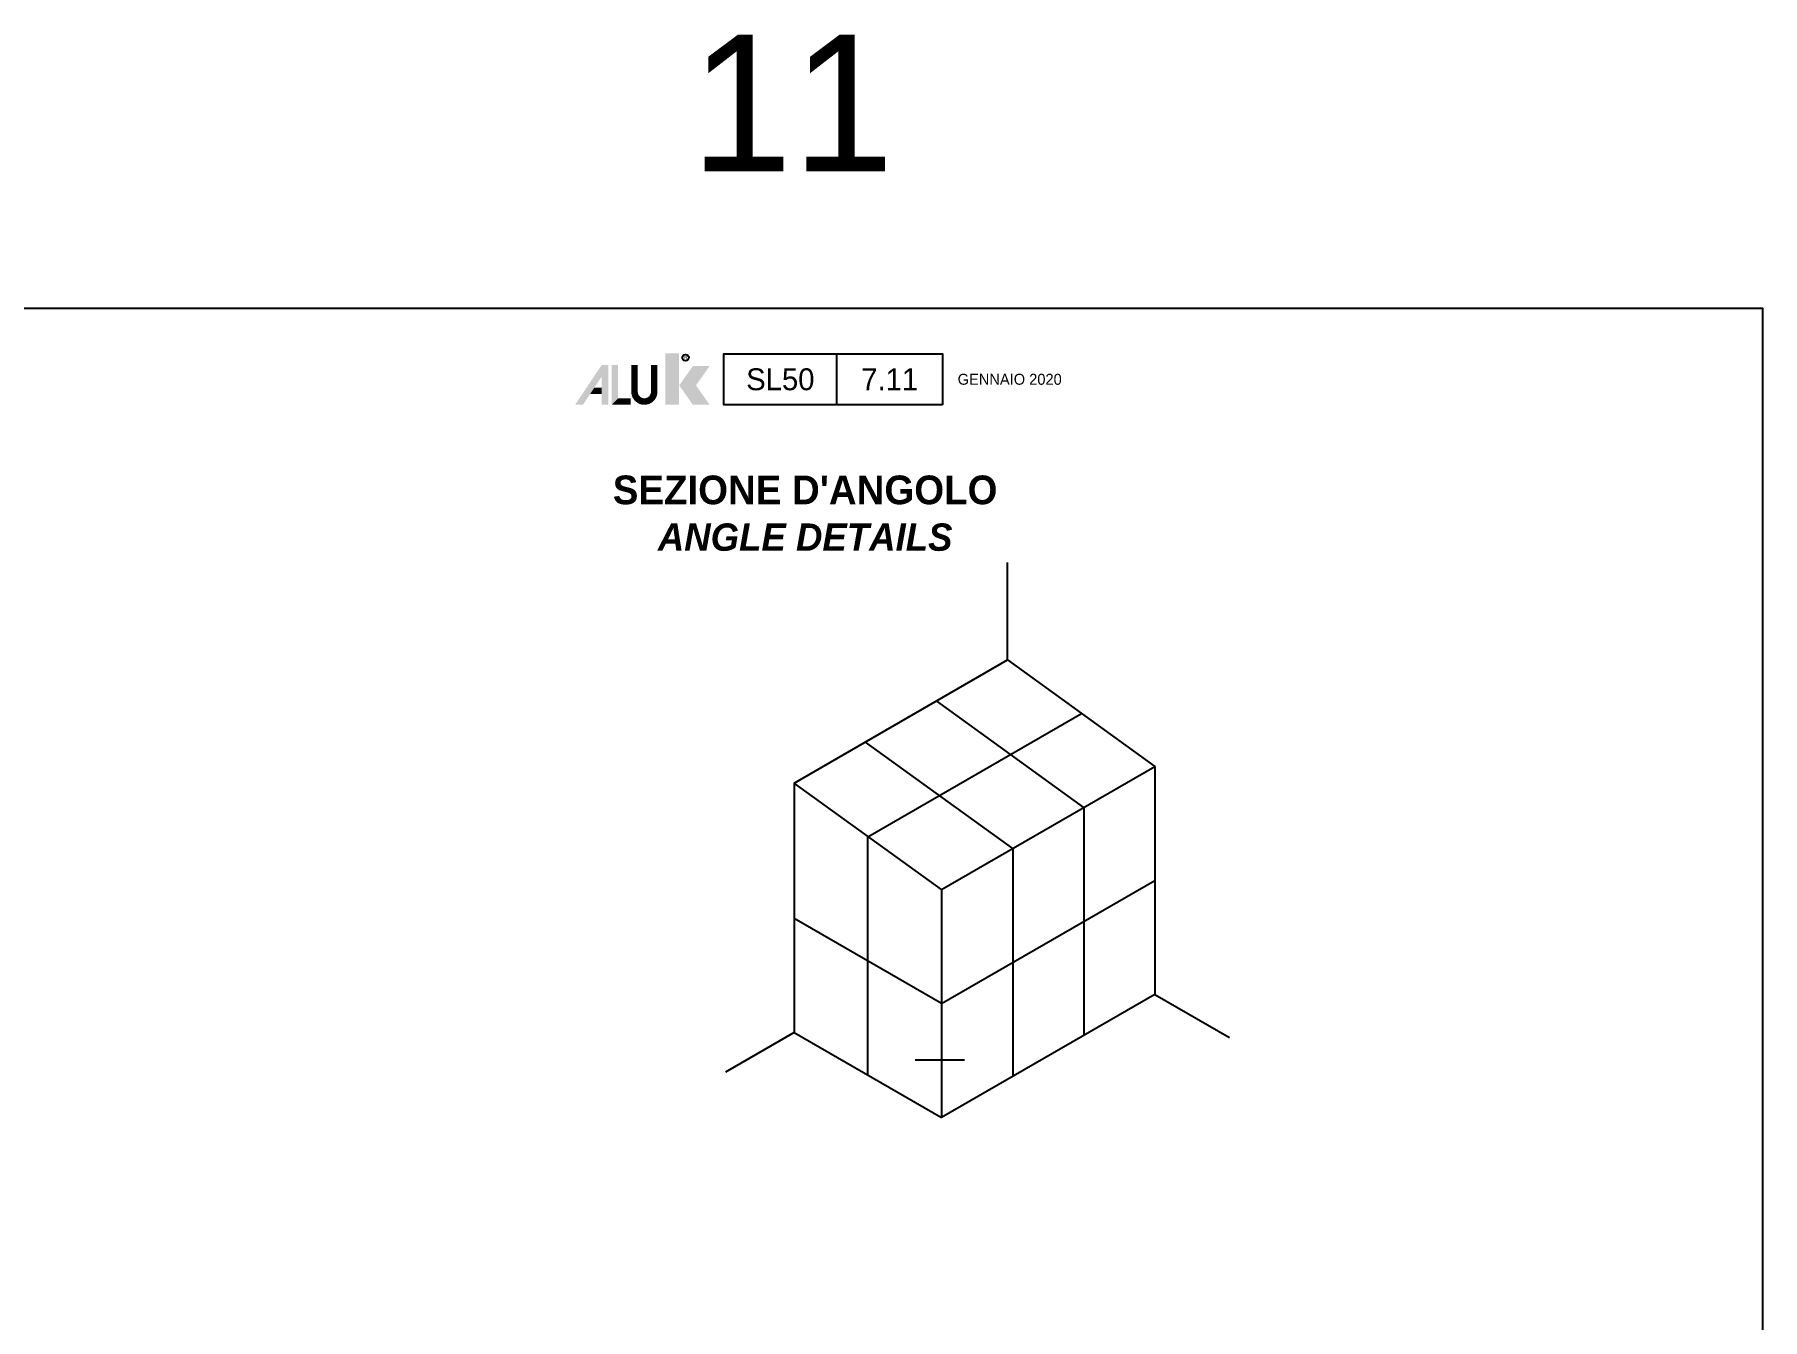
# Model space of a CAD drawing. Header units: millimetres. Extents: x -153 to 2280, y 0 to 724.
# Drawn here: x 20.5 to 210, y 186.1 to 327 of the extents above; entities that cross this region are included whole.
import ezdxf
from ezdxf.enums import TextEntityAlignment as Align

# ---------------------------------------------------------------- set-up
doc = ezdxf.new("R2010")
doc.units = ezdxf.units.MM
doc.header["$LTSCALE"] = 0.025
doc.header["$MEASUREMENT"] = 0
for name, color, linetype in [('FINE', 7, 'Continuous'), ('GROSSA', 8, 'Continuous'), ('MARCHIO', 7, 'Continuous'), ('TESTO', 2, 'Continuous')]:
    doc.layers.add(name, color=color, linetype=linetype)
doc.styles.add('Aluk Text', font='GOTHIC.TTF')
doc.styles.add('CARTIGLIO', font='GOTHIC.TTF')
doc.styles.get("Standard").update_dxf_attribs({"font": 'arial.ttf'})

# ---------------------------------------------------------------- blocks, each defined once
blk = doc.blocks.new('NMC')
at = {"layer": 'MARCHIO'}
blk.add_line((3.48, -10.6), (3.48, -5), dxfattribs=at)
blk.add_lwpolyline([(15.08, -10.6), (-8.93, -10.6), (-8.93, -5), (15.08, -5)], close=True, dxfattribs=at)
at = {"layer": 'MARCHIO', "const_width": 0.715}
blk.add_lwpolyline([(-16.55, -6.25), (-16.55, -9.16, -1), (-18.71, -9.16), (-18.71, -6.25)], format="xyb", dxfattribs=at)
at = {"layer": 'MARCHIO'}
blk.add_circle((-13.11, -5.43), 0.354, dxfattribs=at)
for points in [[(-15.33, -4.97), (-13.83, -4.97), (-15.33, -10.6), (-13.83, -10.6)], [(-25.23, -10.6), (-24.37, -10.6), (-22.33, -6.25), (-22.31, -7.51)], [(-22.33, -6.25), (-22.31, -7.51), (-21.6, -6.25), (-21.6, -10.6)], [(-22.31, -10.6), (-21.6, -10.6), (-22.31, -7.51)], [(-21.23, -6.25), (-20.51, -6.25), (-21.23, -10.6), (-20.51, -9.88)], [(-12.31, -6.35), (-10.47, -6.35), (-13.81, -8.47), (-11.97, -8.47)], [(-23.11, -8.71), (-23.58, -9.42), (-22.31, -8.71), (-22.31, -9.42)], [(-13.81, -8.47), (-11.97, -8.47), (-12.31, -10.6), (-10.47, -10.6)], [(-20.51, -9.88), (-21.23, -10.6), (-19.14, -9.88), (-19.14, -10.6)]]:
    blk.add_solid(points, dxfattribs=at)
blk.add_text('R', height=0.356, dxfattribs=at).set_placement((-13.11, -5.43), align=Align.MIDDLE)
at = {"layer": 'MARCHIO', "color": 2, "style": 'CARTIGLIO'}
for tag, p in [('SERIE', (-2.72, -7.8)), ('PAG', (9.28, -7.8))]:
    blk.add_attdef(tag, text='', height=2.4, dxfattribs=at).set_placement(p, align=Align.MIDDLE)
blk.add_attdef('REVISIONE', text='', height=1.2, dxfattribs=at).set_placement((16.73, -7.8), align=Align.MIDDLE_LEFT)

msp = doc.modelspace()

# ---------------------------------------------------------------- linework, layer by layer
at = {"layer": 'FINE'}
for p, q in [((127.194, 258.431), (127.194, 269.124)), ((143.359, 221.764), (151.562, 217.029)), ((103.811, 217.598), (96.286, 213.253))]:
    msp.add_line(p, q, dxfattribs=at)
at = {"layer": 'GROSSA', "color": 3}
for p, q in [((103.811, 244.931), (127.194, 258.431)), ((127.194, 258.431), (143.359, 246.764)), ((111.894, 239.042), (135.319, 252.567)), ((135.565, 242.264), (119.399, 253.931)), ((127.771, 237.764), (111.605, 249.431)), ((119.977, 233.264), (143.359, 246.764)), ((143.359, 246.764), (143.359, 221.764)), ((119.977, 233.264), (103.811, 244.931)), ((103.811, 244.931), (103.811, 217.598)), ((135.565, 242.264), (135.565, 217.264)), ((111.894, 212.931), (111.894, 239.042)), ((127.771, 237.764), (127.771, 212.764)), ((119.977, 220.764), (143.359, 234.264)), ((119.977, 233.264), (119.977, 208.264)), ((119.977, 220.764), (103.811, 230.098)), ((143.359, 221.764), (119.977, 208.264)), ((103.811, 217.598), (119.977, 208.264))]:
    msp.add_line(p, q, dxfattribs=at)
at = {"layer": 'GROSSA', "color": 4}
msp.add_line((117.088, 214.602), (122.481, 214.602), dxfattribs=at)
at = {"layer": 'MARCHIO'}
msp.add_lwpolyline([(0, 0), (0, 297), (210, 297), (210, 0)], close=True, dxfattribs=at)

# ---------------------------------------------------------------- block references
msp.add_blockref('NMC', (105, 297), dxfattribs=at).add_auto_attribs({'REVISIONE': 'GENNAIO 2020', 'SERIE': 'SL50', 'PAG': '7.11'})

# ---------------------------------------------------------------- texts
at = {"layer": 'TESTO', "style": 'Aluk Text'}
msp.add_text('11', height=15, dxfattribs=at).set_placement((92.448, 311.989))
at = {"layer": 'TESTO', "insert": (105, 274.5), "char_height": 3, "width": 169.41468, "attachment_point": 5, "style": 'Aluk Text'}
msp.add_mtext("{\\fCentury Gothic|b1|i0|c0|p34;\\H1.05x;SEZIONE D'ANGOLO\\P\\fCentury Gothic|b1|i1|c0|p34;\\H0.95238x;ANGLE DETAILS}", dxfattribs=at)

doc.saveas('drawing.dxf')
